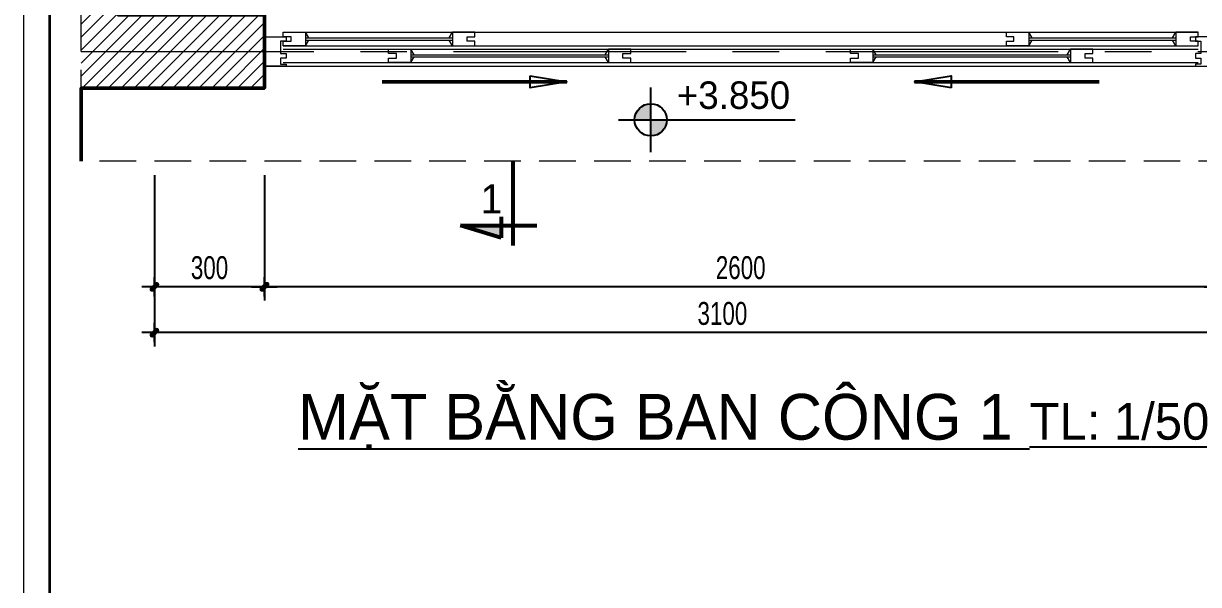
# Model space of a CAD drawing. Header units: inches. Extents: x 88947 to 296847, y 35049 to 161062.
# Drawn here: x 208454 to 211662, y 73165 to 74697 of the extents above; entities that cross this region are included whole.
import ezdxf
from ezdxf.enums import TextEntityAlignment as Align

# ---------------------------------------------------------------- set-up
doc = ezdxf.new("R2010")
doc.units = ezdxf.units.IN
doc.header["$MEASUREMENT"] = 0
doc.header["$PDMODE"] = 1
for name, pattern in [('ACAD_ISO03W100', [30, 12, -18]), ('CENTER', [50.8, 31.75, -6.35, 6.35, -6.35]), ('DASHED', [0.75, 0.5, -0.25])]:
    doc.linetypes.add(name, pattern=pattern)
for name, color, linetype, lineweight in [('A-Dims', 145, 'Continuous', 25), ('A-Text', 30, 'Continuous', 9), ('A-Wall', 2, 'Continuous', 35), ('CUA', 42, 'Continuous', 20), ('DIM', 7, 'Continuous', 25), ('HATCH', 8, 'Continuous', 5), ('KHUNG 2', 144, 'Continuous', 18), ('KY HIEU', 4, 'Continuous', 25), ('NETCAT', 4, 'Continuous', 53), ('TRUC', 252, 'ACAD_ISO03W100', 13), ('TUONG', 4, 'Continuous', 50)]:
    doc.layers.add(name, color=color, linetype=linetype, lineweight=lineweight)
doc.layers.add('text', color=2, linetype='Continuous')
doc.styles.add('FRANKO', font='VFRANKO.TTF')
doc.styles.add('TEXT', font='VHELVCN.TTF')
doc.styles.add('tieude', font='VSOUVB.TTF')
doc.styles.add('VNCENTURYH', font='VHAVAN.TTF')
doc.styles.add('VNI-HELVE', font='VHELVEN.TTF')
doc.styles.add('VNI-HELVE-CONDENSE', font='VNARIAL.TTF', dxfattribs={"width": 0.7})
doc.dimstyles.new('TAS-50', dxfattribs={"dimscale": 25, "dimtxt": 2.5, "dimasz": 0.7, "dimexe": 1.5, "dimexo": 1.5, "dimgap": 0.8, "dimtad": 1, "dimdec": 0, "dimzin": 3, "dimdsep": 46, "dimtxsty": 'VNI-HELVE-CONDENSE', "dimblk": 'TICK', "dimcen": 2.5, "dimclrt": 71, "dimazin": 2, "dimtfac": 0.75, "dimtdec": 0, "dimtix": 1, "dimtmove": 2, "dimatfit": 2, "dimldrblk": 'TICK123', "dimfxl": 1.5, "dimtolj": 1, "dimtzin": 0, "dimarcsym": 0})
doc.dimstyles.new('TL100', dxfattribs={"dimscale": 0, "dimtxt": 250, "dimasz": 200, "dimexe": 100, "dimexo": 100, "dimgap": 100, "dimtad": 1, "dimdec": 0, "dimzin": 0, "dimdsep": 46, "dimtxsty": 'VNI-HELVE-CONDENSE', "dimblk": 'ARCHTICK', "dimcen": -6, "dimdle": 10, "dimclrd": 253, "dimclre": 256, "dimclrt": 256, "dimadec": 0, "dimazin": 0, "dimtfac": 0.005, "dimtdec": 0, "dimtix": 1, "dimtmove": 2, "dimatfit": 3, "dimldrblk": 'CLOSEDBLANK', "dimfxl": 1, "dimtolj": 1, "dimtzin": 0, "dimlwd": -1, "dimarcsym": 0})

# ---------------------------------------------------------------- blocks, each defined once
blk = doc.blocks.new('khung ten')
at = {"layer": 'A-Wall', "ltscale": 0.7}
blk.add_lwpolyline([(267204.1, -219099.4), (305804.1, -219099.4), (305804.1, -190799.4), (267204.1, -190799.4)], close=True, dxfattribs=at)
at = {"layer": 'KHUNG 2', "ltscale": 0.7}
blk.add_lwpolyline([(267004.1, -219299.4), (306004.1, -219299.4), (306004.1, -190599.4), (267004.1, -190599.4)], close=True, dxfattribs=at)
blk = doc.blocks.new('_ArchTick')
at = {"color": 0, "linetype": 'ByBlock', "const_width": 0.15}
blk.add_lwpolyline([(-0.5, -0.5), (0.5, 0.5)], dxfattribs=at)
blk = doc.blocks.new('cd2')
h = blk.add_hatch(color=256)
h.paths.add_polyline_path([(0, 110, 0.414214), (-110, 0), (0, 0)])
h.paths.add_polyline_path([(0, -110, 0.414214), (110, 0), (0, 0)])
for p, q in [((0, -220), (0, 220)), ((-220, 0), (985, 0))]:
    blk.add_line(p, q)
blk.add_circle((0, 0), 110)
at = {"style": 'TEXT'}
blk.add_attdef('CAO ÑOÄ', (177.6, 74.7), '', height=200, dxfattribs=at)
blk = doc.blocks.new('dc')
at = {"layer": 'NETCAT'}
blk.add_hatch(color=256, dxfattribs=at).paths.add_polyline_path([(828, 672), (828, 147), (989, 147)])
for p, q in [((828, 672), (828, -310)), ((989, 147), (828, 672)), ((0, 0), (1087, 0)), ((717, 147), (989, 147))]:
    blk.add_line(p, q, dxfattribs=at)
at = {"style": 'VNI-HELVE', "flags": 4}
blk.add_attdef('E', text='', height=375, dxfattribs=at).set_placement((482, 272), align=Align.MIDDLE_CENTER)
blk = doc.blocks.new('TICK')
at = {"layer": 'A-Dims', "color": 1}
for p, q in [((-2, 0), (2, 0)), ((0, 1.5), (0, -1.5))]:
    blk.add_line(p, q, dxfattribs=at)
at = {"layer": 'A-Dims', "color": 1, "const_width": 0.788}
blk.add_lwpolyline([(-0.33, -0.35), (0.38, 0.38)], dxfattribs=at)
at = {"layer": 'A-Dims', "color": 1, "const_width": 0.394}
for points in [[(0.24, 0.52, -0.414214), (0.52, 0.52, -1)], [(0.52, 0.52, -0.414214), (0.52, 0.24, -1)], [(-0.47, -0.21, 0.414214), (-0.47, -0.49, 1)], [(-0.47, -0.49, 0.414214), (-0.19, -0.49, 1)]]:
    blk.add_lwpolyline(points, format="xyb", dxfattribs=at)
blk = doc.blocks.new('*D1436')
at = {"layer": 'Defpoints', "color": 0}
for p in [(209112.2, 74320.5), (211712.2, 74320.5), (209112.2, 73977.9)]:
    blk.add_point(p, dxfattribs=at)
at = {"layer": 'DIM', "color": 0, "lineweight": -2}
for p, q in [((209112.2, 74283), (209112.2, 73940.4)), ((211712.2, 74283), (211712.2, 73940.4)), ((211694.7, 73977.9), (209129.7, 73977.9))]:
    blk.add_line(p, q, dxfattribs=at)
at = {"layer": 'DIM', "color": 0, "lineweight": -2, "xscale": 17.5, "yscale": 17.5, "zscale": 17.5, "rotation": 180}
blk.add_blockref('TICK', (209112.2, 73977.9), dxfattribs=at)
at = {"layer": 'DIM', "color": 0, "lineweight": -2, "xscale": 17.5, "yscale": 17.5, "zscale": 17.5}
blk.add_blockref('TICK', (211712.2, 73977.9), dxfattribs=at)
at = {"layer": 'DIM', "color": 71, "insert": (210412.2, 74029.8), "char_height": 62.5, "attachment_point": 5, "style": 'VNI-HELVE-CONDENSE'}
blk.add_mtext('\\A1;2600', dxfattribs=at)
blk = doc.blocks.new('TICK123')
at = {"layer": 'A-Dims', "color": 1}
blk.add_lwpolyline([(0.05, 0, 0, 0.84, 0), (-2.11, 0, 8.4, 8.4, 0)], format="xyseb", dxfattribs=at)
blk = doc.blocks.new('*D1437')
at = {"layer": 'Defpoints', "color": 0}
for p in [(208812.2, 74320.5), (209112.2, 74320.5), (208812.2, 73977.9)]:
    blk.add_point(p, dxfattribs=at)
at = {"layer": 'DIM', "color": 0, "lineweight": -2}
for p, q in [((208812.2, 74283), (208812.2, 73940.4)), ((209112.2, 74283), (209112.2, 73940.4)), ((209094.7, 73977.9), (208829.7, 73977.9))]:
    blk.add_line(p, q, dxfattribs=at)
at = {"layer": 'DIM', "color": 0, "lineweight": -2, "xscale": 17.5, "yscale": 17.5, "zscale": 17.5, "rotation": 180}
blk.add_blockref('TICK', (208812.2, 73977.9), dxfattribs=at)
at = {"layer": 'DIM', "color": 0, "lineweight": -2, "xscale": 17.5, "yscale": 17.5, "zscale": 17.5}
blk.add_blockref('TICK', (209112.2, 73977.9), dxfattribs=at)
at = {"layer": 'DIM', "color": 71, "insert": (208962.2, 74029.8), "char_height": 62.5, "attachment_point": 5, "style": 'VNI-HELVE-CONDENSE'}
blk.add_mtext('\\A1;300', dxfattribs=at)
blk = doc.blocks.new('*D1438')
at = {"layer": 'Defpoints', "color": 0}
for p in [(211912.2, 74320.5), (208812.2, 74270.5), (208812.2, 73852.9)]:
    blk.add_point(p, dxfattribs=at)
at = {"layer": 'DIM', "color": 0, "lineweight": -2}
for p, q in [((211912.2, 74283), (211912.2, 73815.4)), ((208812.2, 74233), (208812.2, 73815.4)), ((211894.7, 73852.9), (208829.7, 73852.9))]:
    blk.add_line(p, q, dxfattribs=at)
at = {"layer": 'DIM', "color": 0, "lineweight": -2, "xscale": 17.5, "yscale": 17.5, "zscale": 17.5, "rotation": 180}
blk.add_blockref('TICK', (208812.2, 73852.9), dxfattribs=at)
at = {"layer": 'DIM', "color": 0, "lineweight": -2, "xscale": 17.5, "yscale": 17.5, "zscale": 17.5}
blk.add_blockref('TICK', (211912.2, 73852.9), dxfattribs=at)
at = {"layer": 'DIM', "color": 71, "insert": (210362.2, 73904.8), "char_height": 62.5, "attachment_point": 5, "style": 'VNI-HELVE-CONDENSE'}
blk.add_mtext('\\A1;3100', dxfattribs=at)

msp = doc.modelspace()

# ---------------------------------------------------------------- hatches: boundary and pattern name
at = {"layer": 'HATCH'}
h = msp.add_hatch(dxfattribs=at)
h.set_pattern_fill('ANSI31', color=256, scale=200, style=0)
h.set_pattern_definition([(45, (208262.224, 73920.48), (-17.67767, 17.67767), [])])
h.paths.add_polyline_path([(208712.2, 74720.5), (208712.2, 74820.5), (208612.2, 74820.5), (208612.2, 74520.5), (209112.2, 74520.5), (209112.2, 74720.5)])

# ---------------------------------------------------------------- linework, layer by layer
at = {"layer": 'CUA', "ltscale": 0.5}
for p, q in [((209233.2, 74657.5), (209224.2, 74673)), ((209616.7, 74657.5), (209625.7, 74673)), ((211207.7, 74657.5), (211198.7, 74673)), ((211591.2, 74657.5), (211600.2, 74673)), ((209224.2, 74657.5), (209625.7, 74657.5)), ((209224.2, 74651.5), (209625.7, 74651.5)), ((209224.2, 74636), (209233.2, 74651.5)), ((209625.7, 74636), (209616.7, 74651.5)), ((211198.7, 74657.5), (211600.2, 74657.5)), ((211198.7, 74651.5), (211600.2, 74651.5)), ((211198.7, 74636), (211207.7, 74651.5)), ((211600.2, 74636), (211591.2, 74651.5)), ((209520.7, 74611.5), (209511.7, 74627)), ((209511.7, 74611.5), (210051.2, 74611.5)), ((209511.7, 74605.5), (210051.2, 74605.5)), ((209511.7, 74590), (209520.7, 74605.5)), ((210042.2, 74611.5), (210051.2, 74627)), ((210051.2, 74590), (210042.2, 74605.5)), ((210782.2, 74611.5), (210773.2, 74627)), ((210773.2, 74611.5), (211312.7, 74611.5)), ((210773.2, 74605.5), (211312.7, 74605.5)), ((210773.2, 74590), (210782.2, 74605.5)), ((211303.7, 74611.5), (211312.7, 74627)), ((211312.7, 74590), (211303.7, 74605.5))]:
    msp.add_line(p, q, dxfattribs=at)
for points in [[(209184.8, 74648.5), (209184.8, 74660.5), (209163.2, 74660.5), (209163.2, 74673), (209224.2, 74673), (209224.2, 74636), (209163.2, 74636), (209163.2, 74648.5)], [(209665.1, 74648.5), (209665.1, 74660.5), (209686.7, 74660.5), (209686.7, 74673), (209625.7, 74673), (209625.7, 74636), (209686.7, 74636), (209686.7, 74648.5)], [(211157.3, 74648.5), (211157.3, 74660.5), (211137.7, 74660.5), (211137.7, 74673), (211198.7, 74673), (211198.7, 74636), (211137.7, 74636), (211137.7, 74648.5)], [(211639.6, 74648.5), (211639.6, 74660.5), (211661.2, 74660.5), (211661.2, 74673), (211600.2, 74673), (211600.2, 74636), (211661.2, 74636), (211661.2, 74648.5)], [(209171.2, 74586.1), (209171.2, 74580.5), (209112.2, 74580.5), (209112.2, 74660.5), (209171.2, 74660.5), (209171.2, 74648.5), (209156.2, 74648.5), (209156.2, 74614.5), (209171.2, 74614.5), (209171.2, 74602.5), (209156.2, 74602.5), (209156.2, 74586.1)], [(211653.2, 74586.1), (211653.2, 74580.5), (211712.2, 74580.5), (211712.2, 74660.5), (211653.2, 74660.5), (211653.2, 74648.5), (211668.2, 74648.5), (211668.2, 74614.5), (211653.2, 74614.5), (211653.2, 74602.5), (211668.2, 74602.5), (211668.2, 74586.1)], [(209472.3, 74602.5), (209472.3, 74614.5), (209450.7, 74614.5), (209450.7, 74627), (209511.7, 74627), (209511.7, 74590), (209450.7, 74590), (209450.7, 74602.5)], [(210090.6, 74602.5), (210090.6, 74614.5), (210112.2, 74614.5), (210112.2, 74627), (210051.2, 74627), (210051.2, 74590), (210112.2, 74590), (210112.2, 74602.5)], [(210733.8, 74602.5), (210733.8, 74614.5), (210712.2, 74614.5), (210712.2, 74627), (210773.2, 74627), (210773.2, 74590), (210712.2, 74590), (210712.2, 74602.5)], [(211352.1, 74602.5), (211352.1, 74614.5), (211373.7, 74614.5), (211373.7, 74627), (211312.7, 74627), (211312.7, 74590), (211373.7, 74590), (211373.7, 74602.5)]]:
    msp.add_lwpolyline(points, close=True, dxfattribs=at)
at = {"layer": 'CUA'}
for points in [[(209163.2, 74673), (211661.2, 74673)], [(209163.2, 74636), (211661.2, 74636)], [(209163.2, 74627), (211661.2, 74627)], [(209112.2, 74580.5), (211712.2, 74580.5)], [(209163.2, 74590), (211661.2, 74590)]]:
    msp.add_lwpolyline(points, dxfattribs=at)
at = {"layer": 'KHUNG 2', "linetype": 'DASHED', "ltscale": 200}
msp.add_lwpolyline([(208612.2, 76220.5), (212212.2, 76220.5), (212212.2, 74320.5), (208612.2, 74320.5)], close=True, dxfattribs=at)
at = {"layer": 'TRUC', "linetype": 'CENTER', "ltscale": 20}
msp.add_lwpolyline([(208612.2, 74620.5), (212212.2, 74620.5)], dxfattribs=at)
at = {"layer": 'TUONG'}
msp.add_lwpolyline([(208612.2, 74820.5), (208712.2, 74820.5), (208712.2, 74720.5), (209112.2, 74720.5), (209112.2, 74520.5), (208612.2, 74520.5), (208612.2, 74320.5)], dxfattribs=at)

# ---------------------------------------------------------------- block references
ref = msp.add_blockref('dc', (209789.8, 74321.4), dxfattribs=dict(xscale=-0.2124999999650754, yscale=0.2125000000232831, zscale=0.2125, rotation=90))
ref.add_attrib('E', '1', dxfattribs={"height": 79.7, "style": 'tieude'}).set_placement((209732, 74217.9), align=Align.MIDDLE_CENTER)
at = {"layer": 'A-Text', "xscale": 0.3535714285681024, "yscale": 0.3535714286845177, "zscale": 0.3535714286832132}
msp.add_blockref('khung ten', (114049.4, 144353.1), dxfattribs=at)
at = {"layer": 'KY HIEU'}
ref = msp.add_blockref('cd2', (210166.7, 74433.7), dxfattribs=dict(at, xscale=0.3999999999941792, yscale=0.3999999999941792, zscale=0.4))
ref.add_attrib('CAO ÑOÄ', '+3.850', (210237.8, 74463.6), dxfattribs={"layer": '0', "height": 75, "style": 'FRANKO'})

# ---------------------------------------------------------------- texts
at = {"layer": 'text', "insert": (209203.9, 73685.6), "char_height": 125, "width": 6721.758, "attachment_point": 1, "style": 'VNCENTURYH'}
msp.add_mtext('{\\fVNI-Franko|b0|i0|c0|p2;\\LMAËT BAÈNG BAN COÂNG 1 \\H0.8x;TL: 1/50}', dxfattribs=at)

# ---------------------------------------------------------------- dimensions: what is measured, and where the dimension line sits
at = {"layer": 'DIM'}
for base, p1, p2, picture, middle in [((208812.2, 73977.9), (209112.2, 74320.5), (208812.2, 74320.5), '*D1437', (208962.2, 74029.8)), ((208812.2, 73852.9), (211912.2, 74320.5), (208812.2, 74270.5), '*D1438', (210362.2, 73904.8)), ((209112.2, 73977.9), (211712.2, 74320.5), (209112.2, 74320.5), '*D1436', (210412.2, 74029.8))]:
    dim = msp.add_linear_dim(base=base, p1=p1, p2=p2, dimstyle='TAS-50', dxfattribs=at)
    dim.commit()
    dim.dimension.update_dxf_attribs({"geometry": picture, "text_midpoint": middle})

# ---------------------------------------------------------------- leaders
at = {"layer": 'TUONG'}
for points in [[(209937.9, 74537.8), (209433.6, 74537.8)], [(210886.6, 74537.8), (211390.9, 74537.8)]]:
    msp.add_leader(points, dimstyle='TL100', override={"dimscale": 1, "dimasz": 100, "dimtad": 0}, dxfattribs=at)

doc.saveas('drawing.dxf')
